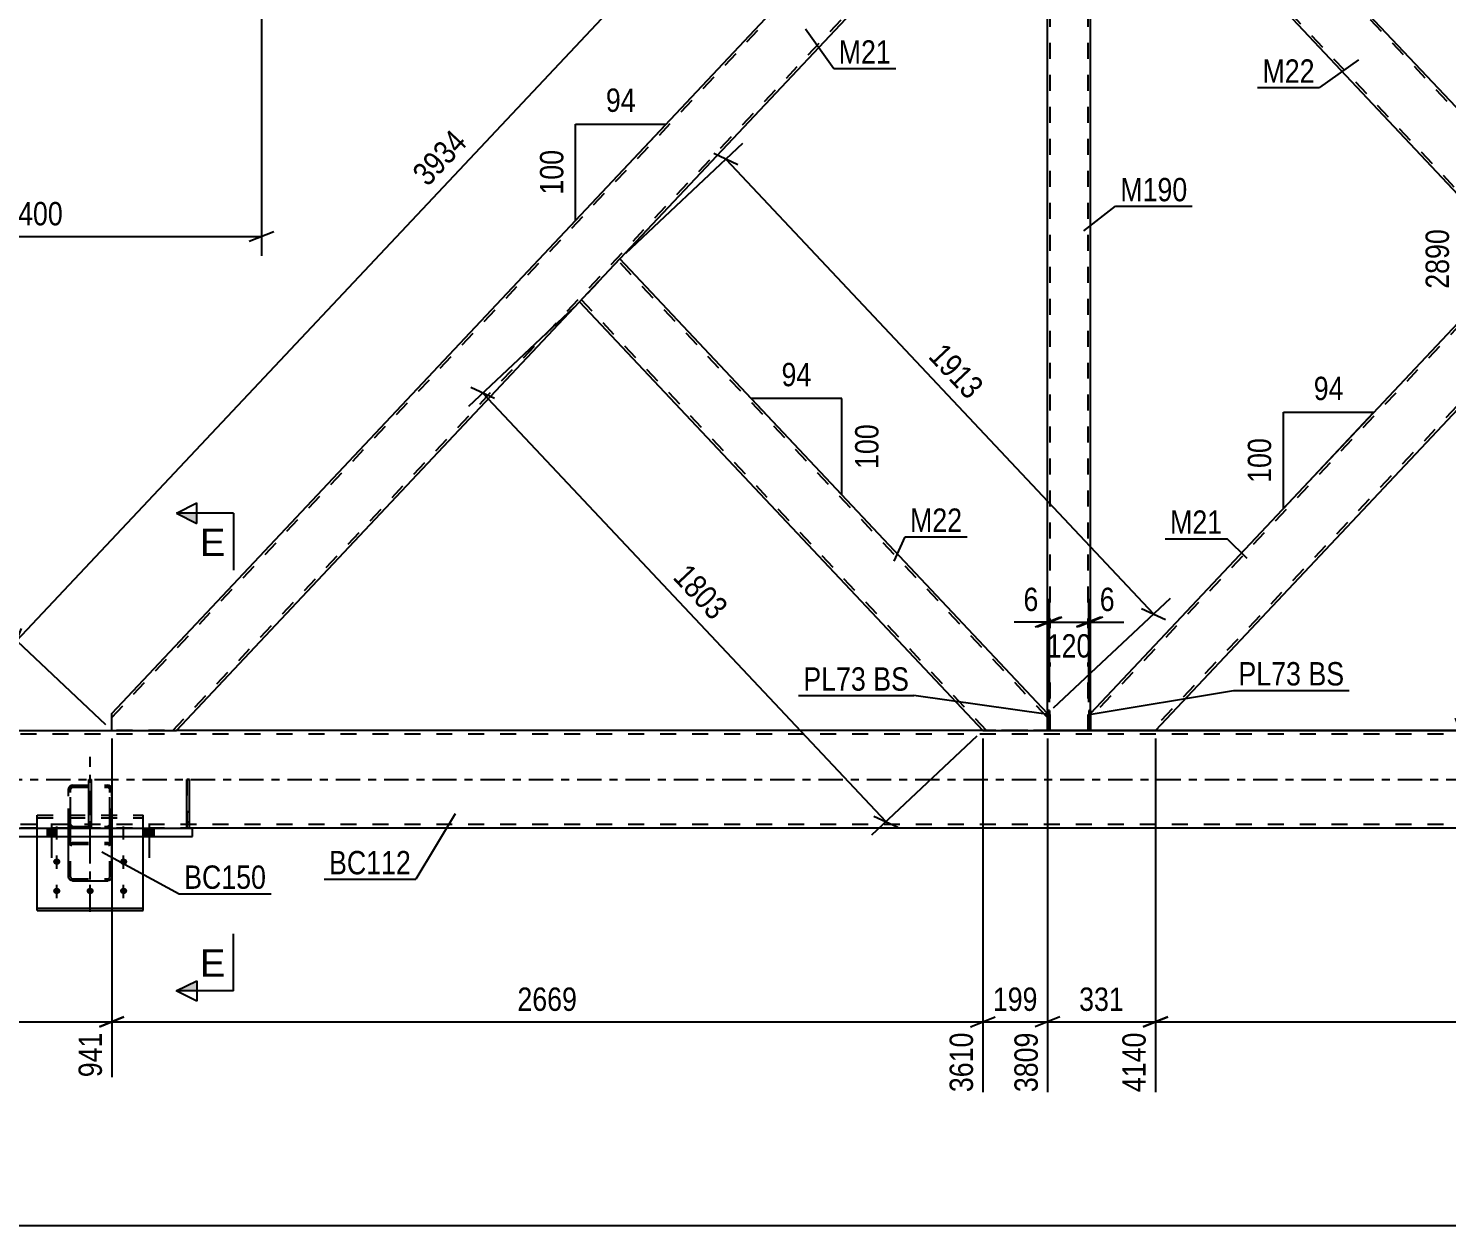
# Model space of a CAD drawing. Header units: millimetres. Extents: x 0 to 1189, y 0 to 841.
# Drawn here: x 148.9 to 322.8, y 451.2 to 597.9 of the extents above; entities that cross this region are included whole.
import ezdxf

# ---------------------------------------------------------------- set-up
doc = ezdxf.new("R2010")
doc.units = ezdxf.units.MM
doc.linetypes.add('DXK_LINE_DOT2', pattern=[3.9198, 1.9599, -1.9599])
doc.linetypes.add('DXK_LINE_DOT3', pattern=[5.9187, 2.979, -0.9799, 0.9799, -0.9799])
doc.styles.add('Arial', font='ARIAL.TTF', dxfattribs={"height": 0.2})
doc.styles.add('Arial Narrow', font='ARIALN.TTF', dxfattribs={"height": 0.2})

# ---------------------------------------------------------------- blocks, each defined once
blk = doc.blocks.new('Part-405118385-1456 - 1390')
at = {"color": 7, "linetype": 'DXK_LINE_DOT2'}
for p, q in [((278.87, 511.86), (278.87, 514.32)), ((279.11, 514.32), (278.87, 514.32)), ((279.11, 511.86), (279.11, 514.32)), ((279.11, 511.86), (278.87, 511.86))]:
    blk.add_line(p, q, dxfattribs=at)
blk = doc.blocks.new('Part-405118385-1396 - 1390')
at = {"color": 7, "linetype": 'DXK_LINE_DOT2'}
for p, q in [((149.97, 501.46), (162.97, 501.46)), ((149.97, 499.86), (149.97, 501.46)), ((149.97, 501.15), (162.97, 501.15)), ((162.97, 499.86), (162.97, 501.46)), ((149.97, 498.86), (149.97, 499.86)), ((162.97, 498.86), (162.97, 499.86))]:
    blk.add_line(p, q, dxfattribs=at)
at = {"color": 2, "linetype": 'Continuous'}
for p, q in [((149.97, 499.86), (149.97, 499.86)), ((162.97, 499.86), (162.97, 499.86)), ((149.97, 489.77), (149.97, 498.86)), ((162.97, 489.77), (162.97, 498.86)), ((149.97, 490.08), (162.97, 490.08)), ((149.97, 489.77), (162.97, 489.77))]:
    blk.add_line(p, q, dxfattribs=at)
blk = doc.blocks.new('Part-405118385-1461 - 1390')
at = {"color": 2, "linetype": 'Continuous'}
for p, q in [((279.11, 514.32), (278.87, 514.32)), ((278.87, 514.32), (278.87, 511.86)), ((279.11, 514.32), (279.11, 511.86)), ((279.11, 511.86), (278.87, 511.86))]:
    blk.add_line(p, q, dxfattribs=at)
blk = doc.blocks.new('Part-405118385-1397 - 1390')
at = {"color": 7, "linetype": 'DXK_LINE_DOT2'}
for p, q in [((153.83, 504.66), (153.87, 504.84)), ((153.87, 504.84), (153.83, 504.66)), ((153.83, 500.34), (153.83, 504.66)), ((153.87, 504.84), (153.97, 505)), ((153.97, 505), (154.13, 505.1)), ((154.09, 504.75), (154.07, 504.66)), ((154.07, 500.34), (154.07, 504.66)), ((154.14, 504.83), (154.09, 504.75)), ((154.13, 505.1), (154.31, 505.14)), ((154.31, 505.14), (154.13, 505.1)), ((154.22, 504.88), (154.14, 504.83)), ((154.31, 504.9), (154.22, 504.88)), ((154.31, 505.14), (158.63, 505.14)), ((154.31, 504.9), (158.63, 504.9)), ((158.63, 505.14), (158.81, 505.1)), ((158.81, 505.1), (158.63, 505.14)), ((158.72, 504.88), (158.63, 504.9)), ((158.8, 504.83), (158.72, 504.88)), ((158.85, 504.75), (158.8, 504.83)), ((158.81, 505.1), (158.97, 505)), ((158.87, 504.66), (158.85, 504.75)), ((158.87, 500.34), (158.87, 504.66)), ((158.97, 505), (159.07, 504.84)), ((159.07, 504.84), (159.11, 504.66)), ((159.11, 504.66), (159.07, 504.84)), ((159.11, 500.34), (159.11, 504.66)), ((153.87, 500.15), (153.83, 500.34)), ((153.83, 500.34), (153.87, 500.15)), ((153.97, 500), (153.87, 500.15)), ((154.13, 499.89), (153.97, 500)), ((154.07, 500.34), (154.09, 500.25)), ((154.09, 500.25), (154.14, 500.17)), ((154.31, 499.86), (154.13, 499.89)), ((154.13, 499.89), (154.31, 499.86)), ((154.14, 500.17), (154.22, 500.12)), ((154.22, 500.12), (154.31, 500.1)), ((154.31, 500.1), (158.63, 500.1)), ((154.31, 499.86), (158.63, 499.86)), ((158.63, 500.1), (158.72, 500.12)), ((158.81, 499.89), (158.63, 499.86)), ((158.63, 499.86), (158.81, 499.89)), ((158.72, 500.12), (158.8, 500.17)), ((158.8, 500.17), (158.85, 500.25)), ((158.97, 500), (158.81, 499.89)), ((158.85, 500.25), (158.87, 500.34)), ((159.07, 500.15), (158.97, 500)), ((159.11, 500.34), (159.07, 500.15)), ((159.07, 500.15), (159.11, 500.34))]:
    blk.add_line(p, q, dxfattribs=at)
at = {"color": 7, "linetype": 'DXK_LINE_DOT3'}
blk.add_line((156.47, 502.5), (156.47, 502.5), dxfattribs=at)
at = {"color": 7, "linetype": 'DXK_LINE_DOT2'}
for centre, start, end in [((154.31, 504.66), 112.5, 157.5), ((158.63, 504.66), 22.5, 67.5), ((154.31, 500.34), 202.5, 247.5), ((158.63, 500.34), 292.5, 337.5)]:
    blk.add_arc(centre, 0.48, start, end, dxfattribs=at)
blk = doc.blocks.new('Part-405118385-1433 - 1390')
at = {"color": 2, "linetype": 'Continuous'}
for p, q in [((140.32, 498.86), (140.32, 499.86)), ((140.32, 499.86), (169.03, 499.86)), ((169.03, 498.86), (169.03, 499.86)), ((140.32, 498.86), (169.03, 498.86))]:
    blk.add_line(p, q, dxfattribs=at)
blk = doc.blocks.new('Part-405118385-1498 - 1390')
at = {"color": 2, "linetype": 'Continuous'}
for p, q in [((156.31, 505.86), (156.63, 505.86)), ((156.31, 499.86), (156.31, 505.86)), ((156.63, 499.86), (156.63, 505.86)), ((156.31, 501.86), (156.63, 501.86)), ((156.63, 499.86), (156.31, 499.86))]:
    blk.add_line(p, q, dxfattribs=at)
at = {"color": 7, "linetype": 'DXK_LINE_DOT2'}
blk.add_line((156.31, 500.66), (156.63, 500.66), dxfattribs=at)
blk = doc.blocks.new('Part-405118385-1535 - 1390')
at = {"color": 7, "linetype": 'DXK_LINE_DOT2'}
for p, q in [((855.47, 511.38), (121.47, 511.38)), ((855.47, 511.86), (159.11, 511.86)), ((159.11, 511.86), (167.03, 511.86)), ((274.07, 511.86), (265.91, 511.86)), ((279.11, 511.86), (278.87, 511.86)), ((287.03, 511.86), (279.11, 511.86)), ((855.47, 500.34), (121.47, 500.34)), ((855.47, 499.86), (140.72, 499.86)), ((156.31, 499.86), (156.63, 499.86)), ((168.31, 499.86), (168.63, 499.86))]:
    blk.add_line(p, q, dxfattribs=at)
at = {"color": 2, "linetype": 'Continuous'}
for p, q in [((126.27, 511.86), (159.11, 511.86)), ((265.91, 511.86), (167.03, 511.86)), ((278.87, 511.86), (274.07, 511.86)), ((279.11, 511.86), (279.11, 511.86)), ((385.91, 511.86), (287.03, 511.86)), ((147.81, 499.86), (156.31, 499.86)), ((156.63, 499.86), (168.31, 499.86)), ((850.67, 499.86), (168.63, 499.86))]:
    blk.add_line(p, q, dxfattribs=at)
at = {"color": 7, "linetype": 'DXK_LINE_DOT3'}
blk.add_line((121.47, 505.86), (855.47, 505.86), dxfattribs=at)
blk = doc.blocks.new('Part-405118385-1563 - 1390')
at = {"color": 7, "linetype": 'DXK_LINE_DOT2'}
for p, q in [((273.83, 511.86), (273.83, 514.32)), ((274.07, 514.32), (273.83, 514.32)), ((274.07, 511.86), (274.07, 514.32)), ((274.07, 511.86), (273.83, 511.86))]:
    blk.add_line(p, q, dxfattribs=at)
blk = doc.blocks.new('Part-405118385-1511 - 1390')
at = {"color": 2, "linetype": 'Continuous'}
for p, q in [((168.31, 505.86), (168.63, 505.86)), ((168.31, 499.86), (168.31, 505.86)), ((168.63, 499.86), (168.63, 505.86)), ((168.31, 501.86), (168.63, 501.86)), ((168.63, 499.86), (168.31, 499.86))]:
    blk.add_line(p, q, dxfattribs=at)
at = {"color": 7, "linetype": 'DXK_LINE_DOT2'}
blk.add_line((168.31, 500.66), (168.63, 500.66), dxfattribs=at)
blk = doc.blocks.new('Bolt-405118385-1553 - 1390')
at = {"linetype": 'Continuous'}
for points in [[(152.37, 495.39), (152.28, 495.39), (152.19, 495.42), (152.11, 495.46), (152.04, 495.51), (151.99, 495.58), (151.95, 495.65), (151.93, 495.73), (151.93, 495.81), (151.95, 495.89), (151.99, 495.96), (152.04, 496.03), (152.11, 496.08), (152.19, 496.12), (152.28, 496.15), (152.37, 496.16), (152.46, 496.15), (152.55, 496.12), (152.63, 496.08), (152.7, 496.03), (152.75, 495.96), (152.79, 495.89), (152.81, 495.81), (152.81, 495.73), (152.79, 495.65), (152.75, 495.58), (152.7, 495.51), (152.63, 495.46), (152.55, 495.42), (152.46, 495.39)], [(160.57, 495.39), (160.48, 495.39), (160.39, 495.42), (160.31, 495.46), (160.24, 495.51), (160.19, 495.58), (160.15, 495.65), (160.13, 495.73), (160.13, 495.81), (160.15, 495.89), (160.19, 495.96), (160.24, 496.03), (160.31, 496.08), (160.39, 496.12), (160.48, 496.15), (160.57, 496.16), (160.66, 496.15), (160.75, 496.12), (160.83, 496.08), (160.9, 496.03), (160.95, 495.96), (160.99, 495.89), (161.01, 495.81), (161.01, 495.73), (160.99, 495.65), (160.95, 495.58), (160.9, 495.51), (160.83, 495.46), (160.75, 495.42), (160.66, 495.39)], [(152.37, 491.8), (152.28, 491.81), (152.19, 491.83), (152.11, 491.87), (152.04, 491.93), (151.99, 491.99), (151.95, 492.06), (151.93, 492.14), (151.93, 492.22), (151.95, 492.3), (151.99, 492.38), (152.04, 492.44), (152.11, 492.49), (152.19, 492.53), (152.28, 492.56), (152.37, 492.57), (152.46, 492.56), (152.55, 492.53), (152.63, 492.49), (152.7, 492.44), (152.75, 492.38), (152.79, 492.3), (152.81, 492.22), (152.81, 492.14), (152.79, 492.06), (152.75, 491.99), (152.7, 491.93), (152.63, 491.87), (152.55, 491.83), (152.46, 491.81)], [(156.47, 491.8), (156.38, 491.81), (156.29, 491.83), (156.21, 491.87), (156.14, 491.93), (156.09, 491.99), (156.05, 492.06), (156.03, 492.14), (156.03, 492.22), (156.05, 492.3), (156.09, 492.38), (156.14, 492.44), (156.21, 492.49), (156.29, 492.53), (156.38, 492.56), (156.47, 492.57), (156.56, 492.56), (156.65, 492.53), (156.73, 492.49), (156.8, 492.44), (156.85, 492.38), (156.89, 492.3), (156.91, 492.22), (156.91, 492.14), (156.89, 492.06), (156.85, 491.99), (156.8, 491.93), (156.73, 491.87), (156.65, 491.83), (156.56, 491.81)], [(160.57, 491.8), (160.48, 491.81), (160.39, 491.83), (160.31, 491.87), (160.24, 491.93), (160.19, 491.99), (160.15, 492.06), (160.13, 492.14), (160.13, 492.22), (160.15, 492.3), (160.19, 492.38), (160.24, 492.44), (160.31, 492.49), (160.39, 492.53), (160.48, 492.56), (160.57, 492.57), (160.66, 492.56), (160.75, 492.53), (160.83, 492.49), (160.9, 492.44), (160.95, 492.38), (160.99, 492.3), (161.01, 492.22), (161.01, 492.14), (160.99, 492.06), (160.95, 491.99), (160.9, 491.93), (160.83, 491.87), (160.75, 491.83), (160.66, 491.81)]]:
    blk.add_hatch(color=1, dxfattribs=at).paths.add_polyline_path(points)
at = {"color": 1, "linetype": 'DXK_LINE_DOT2'}
for p, q in [((152.37, 498.49), (152.37, 500.1)), ((156.47, 498.49), (156.47, 500.1)), ((160.57, 498.49), (160.57, 500.1))]:
    blk.add_line(p, q, dxfattribs=at)
at = {"color": 1, "linetype": 'Continuous'}
for p, q in [((152.37, 494.9), (152.37, 496.51)), ((160.57, 494.9), (160.57, 496.51)), ((152.37, 491.31), (152.37, 492.92)), ((156.47, 491.31), (156.47, 492.92)), ((160.57, 491.31), (160.57, 492.92))]:
    blk.add_line(p, q, dxfattribs=at)
blk = doc.blocks.new('Part-405118385-1569 - 1390')
at = {"color": 2, "linetype": 'Continuous'}
for p, q in [((274.07, 514.32), (273.83, 514.32)), ((273.83, 514.32), (273.83, 511.86)), ((274.07, 514.32), (274.07, 511.86)), ((274.07, 511.86), (273.83, 511.86))]:
    blk.add_line(p, q, dxfattribs=at)
blk = doc.blocks.new('Part-405118385-1581 - 1390')
at = {"color": 7, "linetype": 'DXK_LINE_DOT2'}
for p, q in [((168.31, 505.86), (168.31, 499.86)), ((168.63, 505.86), (168.31, 505.86)), ((168.63, 499.86), (168.63, 505.86)), ((168.63, 501.86), (168.31, 501.86)), ((168.31, 500.66), (168.63, 500.66)), ((168.31, 499.86), (168.63, 499.86))]:
    blk.add_line(p, q, dxfattribs=at)
blk = doc.blocks.new('Part-405118385-1804 - 1390')
at = {"color": 2, "linetype": 'Continuous'}
for p, q in [((159.11, 513.92), (265.89, 627.46)), ((273.83, 627.46), (265.91, 627.46)), ((273.83, 625.4), (221.41, 569.66)), ((167.06, 511.86), (216.47, 564.4)), ((159.11, 511.86), (159.11, 513.92)), ((159.11, 511.86), (167.03, 511.86))]:
    blk.add_line(p, q, dxfattribs=at)
at = {"color": 7, "linetype": 'DXK_LINE_DOT2'}
for p, q in [((159.11, 513.45), (266.33, 627.46)), ((265.89, 627.46), (265.91, 627.46)), ((265.91, 627.46), (265.89, 627.46)), ((273.83, 625.4), (273.83, 627.46)), ((166.62, 511.86), (273.83, 625.86)), ((221.41, 569.66), (216.47, 564.4)), ((167.06, 511.86), (167.03, 511.86)), ((167.03, 511.86), (167.06, 511.86))]:
    blk.add_line(p, q, dxfattribs=at)
blk = doc.blocks.new('Part-405118385-1684 - 1390')
at = {"color": 2, "linetype": 'Continuous'}
for p, q in [((216.91, 564.87), (221.41, 569.66)), ((273.83, 513.92), (221.41, 569.66)), ((216.47, 564.4), (216.91, 564.87)), ((216.47, 564.4), (265.89, 511.86)), ((265.91, 511.86), (273.83, 511.86))]:
    blk.add_line(p, q, dxfattribs=at)
at = {"color": 7, "linetype": 'DXK_LINE_DOT2'}
for p, q in [((273.83, 513.45), (221.19, 569.42)), ((216.5, 564.44), (216.91, 564.87)), ((216.69, 564.64), (216.71, 564.65)), ((266.33, 511.86), (216.69, 564.64)), ((273.83, 511.86), (273.83, 513.92)), ((265.89, 511.86), (265.91, 511.86)), ((265.91, 511.86), (265.89, 511.86))]:
    blk.add_line(p, q, dxfattribs=at)
blk = doc.blocks.new('Part-405118385-1719 - 1390')
at = {"color": 7, "linetype": 'DXK_LINE_DOT3'}
blk.add_line((156.47, 489.64), (156.47, 508.63), dxfattribs=at)
at = {"color": 7, "linetype": 'DXK_LINE_DOT2'}
for p, q in [((153.87, 504.84), (153.83, 504.66)), ((153.83, 499.86), (153.83, 504.66)), ((153.97, 505), (153.87, 504.84)), ((154.13, 505.1), (153.97, 505)), ((154.07, 504.66), (154.09, 504.75)), ((154.07, 493.86), (154.07, 504.66)), ((154.09, 504.75), (154.14, 504.83)), ((154.31, 505.14), (154.13, 505.1)), ((154.14, 504.83), (154.22, 504.88)), ((154.22, 504.88), (154.31, 504.9)), ((154.31, 505.14), (158.63, 505.14)), ((154.31, 504.9), (158.63, 504.9)), ((158.81, 505.1), (158.63, 505.14)), ((158.63, 504.9), (158.72, 504.88)), ((158.72, 504.88), (158.8, 504.83)), ((158.8, 504.83), (158.85, 504.75)), ((158.97, 505), (158.81, 505.1)), ((158.85, 504.75), (158.87, 504.66)), ((158.87, 493.86), (158.87, 504.66)), ((159.07, 504.84), (158.97, 505)), ((159.11, 504.66), (159.07, 504.84)), ((159.11, 499.86), (159.11, 504.66)), ((153.83, 500.34), (153.87, 500.15)), ((153.83, 498.86), (153.83, 499.86)), ((153.87, 500.15), (153.97, 500)), ((153.97, 500), (154.13, 499.89)), ((154.09, 500.25), (154.07, 500.34)), ((154.14, 500.17), (154.09, 500.25)), ((154.13, 499.89), (154.31, 499.86)), ((154.22, 500.12), (154.14, 500.17)), ((154.31, 500.1), (154.22, 500.12)), ((154.31, 500.1), (158.63, 500.1)), ((154.31, 499.86), (158.63, 499.86)), ((158.72, 500.12), (158.63, 500.1)), ((158.63, 499.86), (158.81, 499.89)), ((158.8, 500.17), (158.72, 500.12)), ((158.85, 500.25), (158.8, 500.17)), ((158.81, 499.89), (158.97, 500)), ((158.87, 500.34), (158.85, 500.25)), ((158.97, 500), (159.07, 500.15)), ((159.07, 500.15), (159.11, 500.34)), ((159.11, 498.86), (159.11, 499.86)), ((153.83, 497.69), (153.87, 497.85)), ((153.87, 497.85), (153.97, 497.99)), ((153.97, 497.99), (154.13, 498.08)), ((154.09, 497.77), (154.07, 497.69)), ((154.14, 497.84), (154.09, 497.77)), ((154.13, 498.08), (154.31, 498.11)), ((154.22, 497.88), (154.14, 497.84)), ((154.31, 497.9), (154.22, 497.88)), ((154.31, 498.11), (158.63, 498.11)), ((154.31, 497.9), (158.63, 497.9)), ((158.63, 498.11), (158.81, 498.08)), ((158.72, 497.88), (158.63, 497.9)), ((158.8, 497.84), (158.72, 497.88)), ((158.85, 497.77), (158.8, 497.84)), ((158.81, 498.08), (158.97, 497.99)), ((158.87, 497.69), (158.85, 497.77)), ((158.97, 497.99), (159.07, 497.85)), ((159.07, 497.85), (159.11, 497.69)), ((154.07, 493.86), (154.09, 493.78)), ((154.09, 493.78), (154.14, 493.71)), ((158.8, 493.71), (158.85, 493.78)), ((158.85, 493.78), (158.87, 493.86)), ((154.14, 493.71), (154.22, 493.66)), ((154.22, 493.66), (154.31, 493.65)), ((154.31, 493.65), (158.63, 493.65)), ((158.63, 493.65), (158.72, 493.66)), ((158.72, 493.66), (158.8, 493.71))]:
    blk.add_line(p, q, dxfattribs=at)
at = {"color": 2, "linetype": 'Continuous'}
for p, q in [((153.83, 499.86), (153.83, 499.86)), ((159.11, 499.86), (159.11, 499.86)), ((153.83, 493.86), (153.83, 498.86)), ((159.11, 493.86), (159.11, 498.86)), ((153.87, 493.7), (153.83, 493.86)), ((159.11, 493.86), (159.07, 493.7)), ((153.97, 493.56), (153.87, 493.7)), ((154.13, 493.46), (153.97, 493.56)), ((154.31, 493.43), (154.13, 493.46)), ((154.31, 493.43), (158.63, 493.43)), ((158.81, 493.46), (158.63, 493.43)), ((158.97, 493.56), (158.81, 493.46)), ((159.07, 493.7), (158.97, 493.56))]:
    blk.add_line(p, q, dxfattribs=at)
blk = doc.blocks.new('Part-405118385-1729 - 1390')
at = {"color": 7, "linetype": 'DXK_LINE_DOT2'}
for p, q in [((279.11, 627.46), (273.83, 627.46)), ((273.83, 625), (273.83, 627.46)), ((274.15, 511.86), (274.15, 627.46)), ((278.79, 511.86), (278.79, 627.46)), ((279.11, 625.4), (279.11, 627.46)), ((273.83, 511.86), (273.83, 514.32)), ((279.11, 511.86), (279.11, 513.92)), ((273.83, 511.86), (279.11, 511.86))]:
    blk.add_line(p, q, dxfattribs=at)
at = {"color": 2, "linetype": 'Continuous'}
for p, q in [((273.83, 514.32), (273.83, 625)), ((279.11, 513.92), (279.11, 625.4))]:
    blk.add_line(p, q, dxfattribs=at)
blk = doc.blocks.new('Part-405118385-1794 - 1390')
at = {"color": 7, "linetype": 'DXK_LINE_DOT2'}
for p, q in [((386.33, 627.46), (279.11, 513.45)), ((385.89, 627.46), (385.91, 627.46)), ((385.91, 627.46), (385.89, 627.46)), ((393.83, 625.4), (393.83, 627.46)), ((393.83, 625.86), (286.62, 511.86)), ((336.47, 574.91), (331.53, 569.66)), ((341.41, 569.66), (336.47, 564.4)), ((287.06, 511.86), (287.03, 511.86)), ((287.06, 511.86), (287.03, 511.86))]:
    blk.add_line(p, q, dxfattribs=at)
at = {"color": 2, "linetype": 'Continuous'}
for p, q in [((385.89, 627.46), (336.47, 574.91)), ((393.83, 627.46), (385.91, 627.46)), ((393.83, 625.4), (341.41, 569.66)), ((331.53, 569.66), (279.11, 513.92)), ((336.47, 564.4), (287.06, 511.86)), ((279.11, 511.86), (279.11, 513.92)), ((286.18, 511.86), (279.11, 511.86)), ((287.03, 511.86), (286.18, 511.86))]:
    blk.add_line(p, q, dxfattribs=at)
blk = doc.blocks.new('Part-405118385-1799 - 1390')
at = {"color": 2, "linetype": 'Continuous'}
for p, q in [((279.11, 625.4), (279.11, 627.46)), ((287.03, 627.46), (279.11, 627.46)), ((336.47, 574.91), (287.06, 627.46)), ((279.11, 625.4), (331.53, 569.66)), ((336.03, 574.45), (331.53, 569.66)), ((336.34, 574.78), (336.03, 574.45)), ((336.47, 574.91), (336.34, 574.78))]:
    blk.add_line(p, q, dxfattribs=at)
at = {"color": 7, "linetype": 'DXK_LINE_DOT2'}
for p, q in [((279.11, 626.33), (279.11, 625.4)), ((336.25, 574.68), (286.62, 627.46)), ((287.06, 627.46), (287.03, 627.46)), ((287.06, 627.46), (287.03, 627.46)), ((331.75, 569.89), (279.11, 625.86)), ((336.2, 574.62), (336.03, 574.45)), ((336.34, 574.78), (336.25, 574.68)), ((331.75, 569.89), (331.77, 569.91))]:
    blk.add_line(p, q, dxfattribs=at)
blk = doc.blocks.new('Bolt-405118385-1816 - 1390')
at = {"linetype": 'Continuous'}
for points in [[(144.26, 499.86), (143.18, 499.86), (143.18, 498.86), (144.26, 498.86)], [(152.26, 499.86), (151.18, 499.86), (151.18, 498.86), (152.26, 498.86)], [(164.26, 499.86), (163.18, 499.86), (163.18, 498.86), (164.26, 498.86)]]:
    blk.add_hatch(color=1, dxfattribs=at).paths.add_polyline_path(points)
at = {"color": 1, "linetype": 'Continuous'}
for p, q in [((143.18, 499.86), (143.18, 498.86)), ((143.72, 500.46), (143.72, 496.26)), ((144.26, 499.86), (144.26, 498.86)), ((151.18, 499.86), (151.18, 498.86)), ((151.72, 500.46), (151.72, 496.26)), ((152.26, 499.86), (152.26, 498.86)), ((163.18, 499.86), (163.18, 498.86)), ((163.72, 500.46), (163.72, 496.26)), ((164.26, 499.86), (164.26, 498.86))]:
    blk.add_line(p, q, dxfattribs=at)
blk = doc.blocks.new('Bolt-405118385-1817 - 1390')
at = {"linetype": 'Continuous'}
for points in [[(144.26, 499.86), (143.18, 499.86), (143.18, 498.86), (144.26, 498.86)], [(152.26, 499.86), (151.18, 499.86), (151.18, 498.86), (152.26, 498.86)], [(164.26, 499.86), (163.18, 499.86), (163.18, 498.86), (164.26, 498.86)]]:
    blk.add_hatch(color=1, dxfattribs=at).paths.add_polyline_path(points)
at = {"color": 1, "linetype": 'Continuous'}
for p, q in [((143.18, 499.86), (143.18, 498.86)), ((143.72, 500.46), (143.72, 496.26)), ((144.26, 499.86), (144.26, 498.86)), ((151.18, 499.86), (151.18, 498.86)), ((151.72, 500.46), (151.72, 496.26)), ((152.26, 499.86), (152.26, 498.86)), ((163.18, 499.86), (163.18, 498.86)), ((163.72, 500.46), (163.72, 496.26)), ((164.26, 499.86), (164.26, 498.86))]:
    blk.add_line(p, q, dxfattribs=at)
blk = doc.blocks.new('StraightDimension-405118385-2005 - 1390')
at = {"color": 7, "linetype": 'Continuous'}
for p, q in [((274.07, 515.32), (274.07, 527.54)), ((278.87, 515.32), (278.87, 527.54)), ((272.57, 524.54), (275.57, 525.74)), ((274.07, 525.14), (278.87, 525.14)), ((280.37, 525.74), (277.37, 524.54))]:
    blk.add_line(p, q, dxfattribs=at)
at = {"color": 0}
blk.add_wipeout([(279.81, 520.19), (279.81, 524.39), (273.13, 524.39), (273.13, 520.19)], dxfattribs=at)
at = {"color": 3, "style": 'Arial Narrow'}
blk.add_text('120', height=2.863, dxfattribs=at).set_placement((273.73, 520.79))
blk = doc.blocks.new('StraightDimension-405118385-2337 - 1390')
at = {"color": 7, "linetype": 'Continuous'}
for p, q in [((265.16, 628.14), (253.15, 639.44)), ((254.64, 635.98), (255.82, 638.99)), ((147.42, 522.85), (255.23, 637.48)), ((158.38, 512.54), (145.35, 524.8)), ((148.01, 524.35), (146.83, 521.35))]:
    blk.add_line(p, q, dxfattribs=at)
at = {"color": 0}
blk.add_wipeout([(203.69, 583.78), (200.63, 586.66), (194.8, 580.46), (197.86, 577.58)], dxfattribs=at)
at = {"color": 3, "style": 'Arial Narrow'}
blk.add_text('3934', height=2.863, rotation=46.7591, dxfattribs=at).set_placement((197.84, 578.43))
blk = doc.blocks.new('StraightDimension-405118385-2351 - 1390')
at = {"color": 7, "linetype": 'Continuous'}
for p, q in [((159.11, 510.86), (159.11, 469.35)), ((121.47, 498.86), (121.47, 473)), ((122.97, 476.73), (119.97, 475.53)), ((157.61, 475.53), (160.61, 476.73)), ((121.47, 476.13), (159.11, 476.13))]:
    blk.add_line(p, q, dxfattribs=at)
at = {"color": 0}
blk.add_wipeout([(143.63, 476.88), (143.63, 481.08), (136.95, 481.08), (136.95, 476.88)], dxfattribs=at)
at = {"color": 0, "linetype": 'Continuous'}
for points in [[(120.87, 475.43), (116.67, 475.43), (116.67, 472.4), (120.87, 472.4)], [(158.51, 475.43), (154.31, 475.43), (154.31, 468.75), (158.51, 468.75)]]:
    blk.add_wipeout(points, dxfattribs=at)
at = {"color": 3, "style": 'Arial Narrow'}
blk.add_text('941', height=2.863, dxfattribs=at).set_placement((137.55, 477.48))
at = {"color": 3, "linetype": 'Continuous', "style": 'Arial Narrow'}
for s, height, p in [('0', 2.86, (120.27, 473)), ('941', 2.863, (157.91, 469.35))]:
    blk.add_text(s, height=height, rotation=90.0002, dxfattribs=at).set_placement(p)
blk = doc.blocks.new('AngleDimension-405118385-2620 - 1390')
at = {"color": 7, "linetype": 'Continuous'}
for p, q in [((215.97, 586.18), (227.07, 586.18)), ((215.97, 574.38), (227.07, 586.18)), ((215.97, 574.38), (215.97, 586.18)), ((227.07, 586.18), (227.07, 586.18))]:
    blk.add_line(p, q, dxfattribs=at)
at = {"color": 0}
for points in [[(223.95, 587.08), (223.95, 591.28), (219.09, 591.28), (219.09, 587.08)], [(215.07, 583.62), (210.87, 583.62), (210.87, 576.94), (215.07, 576.94)]]:
    blk.add_wipeout(points, dxfattribs=at)
at = {"color": 3, "style": 'Arial Narrow'}
blk.add_text('94', height=2.863, dxfattribs=at).set_placement((219.69, 587.68))
blk.add_text('100', height=2.863, rotation=90.0002, dxfattribs=at).set_placement((214.47, 577.54))
blk = doc.blocks.new('AngleDimension-405118385-1912 - 1390')
at = {"color": 7, "linetype": 'Continuous'}
for p, q in [((302.74, 550.85), (313.84, 550.85)), ((302.74, 539.05), (313.84, 550.85)), ((302.74, 539.05), (302.74, 550.85)), ((313.52, 550.5), (313.84, 550.85))]:
    blk.add_line(p, q, dxfattribs=at)
at = {"color": 0}
for points in [[(310.72, 551.75), (310.72, 555.95), (305.86, 555.95), (305.86, 551.75)], [(301.84, 548.29), (297.64, 548.29), (297.64, 541.61), (301.84, 541.61)]]:
    blk.add_wipeout(points, dxfattribs=at)
at = {"color": 3, "style": 'Arial Narrow'}
blk.add_text('94', height=2.863, dxfattribs=at).set_placement((306.46, 552.35))
blk.add_text('100', height=2.863, rotation=90.0002, dxfattribs=at).set_placement((301.24, 542.21))
blk = doc.blocks.new('StraightDimension-405118385-2020 - 1390')
at = {"color": 7, "linetype": 'Continuous'}
for p, q in [((273.83, 515.32), (273.83, 527.99)), ((274.07, 515.32), (274.07, 527.99)), ((272.33, 524.54), (275.33, 525.74)), ((275.57, 525.74), (272.57, 524.54)), ((273.83, 525.14), (274.07, 525.14))]:
    blk.add_line(p, q, dxfattribs=at)
at = {"color": 0}
blk.add_wipeout([(273.31, 525.89), (273.31, 530.09), (270.28, 530.09), (270.28, 525.89)], dxfattribs=at)
at = {"color": 7, "linetype": 'Continuous'}
blk.add_line((273.83, 525.14), (269.75, 525.14), dxfattribs=at)
blk.add_line((273.83, 525.14), (269.75, 525.14), dxfattribs=at)
at = {"color": 3, "style": 'Arial Narrow'}
blk.add_text('6', height=2.86, dxfattribs=at).set_placement((270.88, 526.49))
blk = doc.blocks.new('StraightDimension-405118385-2031 - 1390')
at = {"color": 7, "linetype": 'Continuous'}
for p, q in [((278.87, 515.32), (278.87, 527.99)), ((279.11, 515.32), (279.11, 527.99)), ((277.37, 524.54), (280.37, 525.74)), ((280.61, 525.74), (277.61, 524.54)), ((278.87, 525.14), (279.11, 525.14))]:
    blk.add_line(p, q, dxfattribs=at)
at = {"color": 0}
blk.add_wipeout([(282.66, 525.89), (282.66, 530.09), (279.63, 530.09), (279.63, 525.89)], dxfattribs=at)
at = {"color": 7, "linetype": 'Continuous'}
blk.add_line((279.11, 525.14), (283.19, 525.14), dxfattribs=at)
blk.add_line((279.11, 525.14), (283.19, 525.14), dxfattribs=at)
at = {"color": 3, "style": 'Arial Narrow'}
blk.add_text('6', height=2.86, dxfattribs=at).set_placement((280.23, 526.49))
blk = doc.blocks.new('StraightDimension-405118385-2291 - 1390')
at = {"color": 7, "linetype": 'Continuous'}
for p, q in [((324.99, 625.96), (323.79, 628.96)), ((274.83, 627.46), (326.79, 627.46)), ((324.39, 511.86), (324.39, 627.46)), ((323.79, 513.36), (324.99, 510.36)), ((274.83, 511.86), (326.79, 511.86))]:
    blk.add_line(p, q, dxfattribs=at)
at = {"color": 0}
blk.add_wipeout([(323.64, 573.91), (319.44, 573.91), (319.44, 565.4), (323.64, 565.4)], dxfattribs=at)
at = {"color": 3, "style": 'Arial Narrow'}
blk.add_text('2890', height=2.863, rotation=90.0002, dxfattribs=at).set_placement((323.04, 566))
blk = doc.blocks.new('StraightDimension-405118385-2300 - 1390')
at = {"color": 7, "linetype": 'Continuous'}
for p, q in [((215.74, 563.72), (202.83, 551.58)), ((206.05, 552.54), (203.12, 553.9)), ((204.58, 553.22), (254, 500.68)), ((265.16, 511.17), (252.25, 499.03)), ((252.53, 501.36), (255.46, 500))]:
    blk.add_line(p, q, dxfattribs=at)
at = {"color": 0}
blk.add_wipeout([(232.75, 524.36), (235.81, 527.24), (229.98, 533.44), (226.92, 530.56)], dxfattribs=at)
at = {"color": 3, "style": 'Arial Narrow'}
blk.add_text('1803', height=2.863, rotation=-46.7591, dxfattribs=at).set_placement((227.77, 530.54))
blk = doc.blocks.new('StraightDimension-405118385-2322 - 1390')
at = {"color": 7, "linetype": 'Continuous'}
for p, q in [((222.14, 570.34), (236.48, 583.83)), ((235.87, 581.2), (232.94, 582.56)), ((234.41, 581.88), (286.83, 526.14)), ((274.56, 514.61), (288.9, 528.09)), ((285.36, 526.82), (288.29, 525.46))]:
    blk.add_line(p, q, dxfattribs=at)
at = {"color": 0}
blk.add_wipeout([(264.08, 551.42), (267.14, 554.3), (261.31, 560.5), (258.25, 557.62)], dxfattribs=at)
at = {"color": 3, "style": 'Arial Narrow'}
blk.add_text('1913', height=2.863, rotation=-46.7591, dxfattribs=at).set_placement((259.1, 557.6))
blk = doc.blocks.new('StraightDimension-405118385-2361 - 1390')
at = {"color": 7, "linetype": 'Continuous'}
for p, q in [((159.11, 510.86), (159.11, 469.35)), ((265.89, 510.86), (265.89, 467.52)), ((160.61, 476.73), (157.61, 475.53)), ((264.39, 475.53), (267.39, 476.73)), ((159.11, 476.13), (265.89, 476.13))]:
    blk.add_line(p, q, dxfattribs=at)
at = {"color": 0}
blk.add_wipeout([(216.75, 476.88), (216.75, 481.08), (208.24, 481.08), (208.24, 476.88)], dxfattribs=at)
at = {"color": 0, "linetype": 'Continuous'}
blk.add_wipeout([(265.29, 475.43), (261.09, 475.43), (261.09, 466.92), (265.29, 466.92)], dxfattribs=at)
at = {"color": 3, "style": 'Arial Narrow'}
blk.add_text('2669', height=2.863, dxfattribs=at).set_placement((208.84, 477.48))
at = {"color": 3, "linetype": 'Continuous', "style": 'Arial Narrow'}
blk.add_text('3610', height=2.863, rotation=90.0002, dxfattribs=at).set_placement((264.69, 467.52))
blk = doc.blocks.new('StraightDimension-405118385-2374 - 1390')
at = {"color": 7, "linetype": 'Continuous'}
for p, q in [((265.89, 510.86), (265.89, 467.52)), ((273.83, 510.86), (273.83, 467.52)), ((264.39, 475.53), (267.39, 476.73)), ((275.33, 476.73), (272.33, 475.53)), ((265.89, 476.13), (273.83, 476.13))]:
    blk.add_line(p, q, dxfattribs=at)
at = {"color": 0}
blk.add_wipeout([(273.2, 476.88), (273.2, 481.08), (266.52, 481.08), (266.52, 476.88)], dxfattribs=at)
at = {"color": 0, "linetype": 'Continuous'}
blk.add_wipeout([(273.23, 475.43), (269.03, 475.43), (269.03, 466.92), (273.23, 466.92)], dxfattribs=at)
at = {"color": 3, "style": 'Arial Narrow'}
blk.add_text('199', height=2.863, dxfattribs=at).set_placement((267.12, 477.48))
at = {"color": 3, "linetype": 'Continuous', "style": 'Arial Narrow'}
blk.add_text('3809', height=2.863, rotation=90.0002, dxfattribs=at).set_placement((272.63, 467.52))
blk = doc.blocks.new('StraightDimension-405118385-2386 - 1390')
at = {"color": 7, "linetype": 'Continuous'}
for p, q in [((273.83, 510.86), (273.83, 467.52)), ((287.06, 510.86), (287.06, 467.52)), ((275.33, 476.73), (272.33, 475.53)), ((285.56, 475.53), (288.56, 476.73)), ((273.83, 476.13), (287.06, 476.13))]:
    blk.add_line(p, q, dxfattribs=at)
at = {"color": 0}
blk.add_wipeout([(283.79, 476.88), (283.79, 481.08), (277.1, 481.08), (277.1, 476.88)], dxfattribs=at)
at = {"color": 0, "linetype": 'Continuous'}
blk.add_wipeout([(286.46, 475.43), (282.26, 475.43), (282.26, 466.92), (286.46, 466.92)], dxfattribs=at)
at = {"color": 3, "style": 'Arial Narrow'}
blk.add_text('331', height=2.863, dxfattribs=at).set_placement((277.7, 477.48))
at = {"color": 3, "linetype": 'Continuous', "style": 'Arial Narrow'}
blk.add_text('4140', height=2.863, rotation=90.0002, dxfattribs=at).set_placement((285.86, 467.52))
blk = doc.blocks.new('StraightDimension-405118385-2398 - 1390')
at = {"color": 7, "linetype": 'Continuous'}
for p, q in [((287.06, 510.86), (287.06, 467.52)), ((385.89, 510.86), (385.89, 467.52)), ((288.56, 476.73), (285.56, 475.53)), ((384.39, 475.53), (387.39, 476.73)), ((287.06, 476.13), (385.89, 476.13))]:
    blk.add_line(p, q, dxfattribs=at)
at = {"color": 0}
blk.add_wipeout([(340.73, 476.88), (340.73, 481.08), (332.21, 481.08), (332.21, 476.88)], dxfattribs=at)
at = {"color": 0, "linetype": 'Continuous'}
blk.add_wipeout([(385.29, 475.43), (381.09, 475.43), (381.09, 466.92), (385.29, 466.92)], dxfattribs=at)
at = {"color": 3, "style": 'Arial Narrow'}
blk.add_text('2471', height=2.863, dxfattribs=at).set_placement((332.81, 477.48))
at = {"color": 3, "linetype": 'Continuous', "style": 'Arial Narrow'}
blk.add_text('6610', height=2.863, rotation=90.0002, dxfattribs=at).set_placement((384.69, 467.52))
blk = doc.blocks.new('StraightDimension-405118385-2634 - 1390')
at = {"color": 7, "linetype": 'Continuous'}
for p, q in [((103.21, 631.96), (102.01, 634.96)), ((175.47, 633.46), (99.76, 633.46)), ((102.61, 505.86), (102.61, 633.46)), ((102.01, 507.36), (103.21, 504.36)), ((119.47, 505.86), (99.76, 505.86))]:
    blk.add_line(p, q, dxfattribs=at)
at = {"color": 0}
blk.add_wipeout([(101.86, 573.91), (97.66, 573.91), (97.66, 565.4), (101.86, 565.4)], dxfattribs=at)
at = {"color": 3, "style": 'Arial Narrow'}
blk.add_text('3190', height=2.863, rotation=90.0002, dxfattribs=at).set_placement((101.26, 566))
blk = doc.blocks.new('StraightDimension-405118385-2667 - 1390')
at = {"color": 7, "linetype": 'Continuous'}
for p, q in [((177.47, 626.46), (177.47, 570.02)), ((121.47, 512.86), (121.47, 575.27)), ((122.97, 573.02), (119.97, 571.82)), ((121.47, 572.42), (177.47, 572.42)), ((175.97, 571.82), (178.97, 573.02))]:
    blk.add_line(p, q, dxfattribs=at)
at = {"color": 0}
blk.add_wipeout([(153.73, 573.17), (153.73, 577.37), (145.21, 577.37), (145.21, 573.17)], dxfattribs=at)
at = {"color": 3, "style": 'Arial Narrow'}
blk.add_text('1400', height=2.863, dxfattribs=at).set_placement((145.81, 573.77))
blk = doc.blocks.new('AngleDimension-405118385-2731 - 1390')
at = {"color": 7, "linetype": 'Continuous'}
for p, q in [((235.59, 554.58), (237.5, 552.55)), ((248.6, 552.55), (237.5, 552.55)), ((248.6, 540.75), (237.5, 552.55)), ((248.6, 540.75), (248.6, 552.55))]:
    blk.add_line(p, q, dxfattribs=at)
at = {"color": 0}
for points in [[(245.47, 553.45), (245.47, 557.65), (240.62, 557.65), (240.62, 553.45)], [(253.7, 550), (249.5, 550), (249.5, 543.31), (253.7, 543.31)]]:
    blk.add_wipeout(points, dxfattribs=at)
at = {"color": 3, "style": 'Arial Narrow'}
blk.add_text('94', height=2.863, dxfattribs=at).set_placement((241.22, 554.05))
blk.add_text('100', height=2.863, rotation=90.0002, dxfattribs=at).set_placement((253.1, 543.91))
blk = doc.blocks.new('StraightDimension-405118385-2977 - 1390')
at = {"color": 7, "linetype": 'Continuous'}
blk.add_line((120.47, 451.16), (896.47, 451.16), dxfattribs=at)
blk = doc.blocks.new('Mark-405118385-1790 - 1390')
at = {"color": 0}
blk.add_wipeout([(295.25, 535.96), (295.25, 538.96), (288.85, 538.96), (288.85, 535.96)], dxfattribs=at)
blk.add_wipeout([(295.25, 535.96), (295.25, 538.96), (288.85, 538.96), (288.85, 535.96)], dxfattribs=at)
at = {"color": 30, "linetype": 'Continuous'}
for p in [(288.25, 535.36), (298.31, 532.95)]:
    blk.add_line(p, (295.85, 535.36), dxfattribs=at)
at = {"color": 3, "style": 'Arial Narrow'}
blk.add_text('M21', height=2.863, dxfattribs=at).set_placement((288.85, 535.96))
blk = doc.blocks.new('Mark-405118385-1531 - 1390')
at = {"color": 0}
blk.add_wipeout([(195.8, 494.22), (195.8, 497.22), (185.75, 497.22), (185.75, 494.22)], dxfattribs=at)
blk.add_wipeout([(195.8, 494.22), (195.8, 497.22), (185.75, 497.22), (185.75, 494.22)], dxfattribs=at)
at = {"color": 30, "linetype": 'Continuous'}
for p in [(201.21, 501.65), (185.15, 493.62)]:
    blk.add_line(p, (196.4, 493.62), dxfattribs=at)
at = {"color": 3, "style": 'Arial Narrow'}
blk.add_text('BC112', height=2.863, dxfattribs=at).set_placement((185.75, 494.22))
blk = doc.blocks.new('Mark-405118385-1680 - 1390')
at = {"color": 0}
blk.add_wipeout([(263.36, 536.2), (263.36, 539.2), (256.97, 539.2), (256.97, 536.2)], dxfattribs=at)
blk.add_wipeout([(263.36, 536.2), (263.36, 539.2), (256.97, 539.2), (256.97, 536.2)], dxfattribs=at)
at = {"color": 30, "linetype": 'Continuous'}
for p, q in [((255.03, 532.61), (256.37, 535.6)), ((256.37, 535.6), (263.96, 535.6))]:
    blk.add_line(p, q, dxfattribs=at)
at = {"color": 3, "style": 'Arial Narrow'}
blk.add_text('M22', height=2.863, dxfattribs=at).set_placement((256.97, 536.2))
blk = doc.blocks.new('Mark-405118385-1715 - 1390')
at = {"color": 0}
blk.add_wipeout([(178.04, 492.44), (178.04, 495.44), (167.99, 495.44), (167.99, 492.44)], dxfattribs=at)
blk.add_wipeout([(178.04, 492.44), (178.04, 495.44), (167.99, 495.44), (167.99, 492.44)], dxfattribs=at)
at = {"color": 30, "linetype": 'Continuous'}
for p, q in [((157.89, 496.99), (167.39, 491.84)), ((167.39, 491.84), (178.64, 491.84))]:
    blk.add_line(p, q, dxfattribs=at)
at = {"color": 3, "style": 'Arial Narrow'}
blk.add_text('BC150', height=2.863, dxfattribs=at).set_placement((167.99, 492.44))
blk = doc.blocks.new('Mark-405118385-1725 - 1390')
at = {"color": 0}
blk.add_wipeout([(290.97, 576.72), (290.97, 579.72), (282.75, 579.72), (282.75, 576.72)], dxfattribs=at)
blk.add_wipeout([(290.97, 576.72), (290.97, 579.72), (282.75, 579.72), (282.75, 576.72)], dxfattribs=at)
at = {"color": 30, "linetype": 'Continuous'}
for p, q in [((278.26, 573.11), (282.15, 576.12)), ((282.15, 576.12), (291.57, 576.12))]:
    blk.add_line(p, q, dxfattribs=at)
at = {"color": 3, "style": 'Arial Narrow'}
blk.add_text('M190', height=2.863, dxfattribs=at).set_placement((282.75, 576.72))
blk = doc.blocks.new('Mark-405118385-1795 - 1390')
at = {"color": 0}
blk.add_wipeout([(306.57, 591.25), (306.57, 594.25), (300.18, 594.25), (300.18, 591.25)], dxfattribs=at)
blk.add_wipeout([(306.57, 591.25), (306.57, 594.25), (300.18, 594.25), (300.18, 591.25)], dxfattribs=at)
at = {"color": 30, "linetype": 'Continuous'}
for p in [(311.93, 594.06), (299.58, 590.65)]:
    blk.add_line(p, (307.17, 590.65), dxfattribs=at)
at = {"color": 3, "style": 'Arial Narrow'}
blk.add_text('M22', height=2.863, dxfattribs=at).set_placement((300.18, 591.25))
blk = doc.blocks.new('Mark-405118385-1800 - 1390')
at = {"color": 0}
blk.add_wipeout([(254.62, 593.59), (254.62, 596.59), (248.23, 596.59), (248.23, 593.59)], dxfattribs=at)
blk.add_wipeout([(254.62, 593.59), (254.62, 596.59), (248.23, 596.59), (248.23, 593.59)], dxfattribs=at)
at = {"color": 30, "linetype": 'Continuous'}
for p, q in [((244.16, 597.85), (247.63, 592.99)), ((247.63, 592.99), (255.22, 592.99))]:
    blk.add_line(p, q, dxfattribs=at)
at = {"color": 3, "style": 'Arial Narrow'}
blk.add_text('M21', height=2.863, dxfattribs=at).set_placement((248.23, 593.59))
blk = doc.blocks.new('SectionMark-405118385-3110 - 1390')
at = {"color": 6, "linetype": 'Continuous'}
for p, q in [((167.04, 538.49), (169.54, 539.74)), ((174.04, 538.49), (167.04, 538.49)), ((174.04, 538.49), (174.04, 531.49)), ((174.03, 479.92), (174.03, 486.92)), ((174.03, 479.92), (167.03, 479.92)), ((169.53, 478.67), (167.03, 479.92))]:
    blk.add_line(p, q, dxfattribs=at)
at = {"color": 0, "linetype": 'Continuous'}
for points in [[(173.04, 533.24), (173.04, 536.74), (169.92, 536.74), (169.92, 533.24)], [(173.03, 481.67), (173.03, 485.17), (169.92, 485.17), (169.92, 481.67)]]:
    blk.add_wipeout(points, dxfattribs=at)
at = {"linetype": 'Continuous'}
for points in [[(169.54, 538.49), (169.54, 537.24), (167.04, 538.49)], [(169.53, 481.17), (169.53, 479.92), (167.03, 479.92)]]:
    blk.add_hatch(color=6, dxfattribs=at).paths.add_polyline_path(points)
at = {"color": 6, "linetype": 'Continuous'}
for p, q in [((169.54, 537.24), (169.54, 539.74)), ((167.04, 538.49), (169.54, 537.24)), ((167.03, 479.92), (169.53, 481.17)), ((169.53, 481.17), (169.53, 478.67))]:
    blk.add_line(p, q, dxfattribs=at)
at = {"color": 3, "linetype": 'Continuous', "style": 'Arial'}
for p in [(169.92, 533.24), (169.92, 481.67)]:
    blk.add_text('E', height=3.34, dxfattribs=at).set_placement(p)
blk = doc.blocks.new('MarkSet-405118385-3244 - 1390')
at = {"color": 0}
for points in [[(304.91, 517.37), (304.91, 520.37), (297.23, 520.37), (297.23, 517.37)], [(310.19, 517.37), (310.19, 520.37), (305.81, 520.37), (305.81, 517.37)]]:
    blk.add_wipeout(points, dxfattribs=at)
for points in [[(304.91, 517.37), (304.91, 520.37), (297.23, 520.37), (297.23, 517.37)], [(310.19, 517.37), (310.19, 520.37), (305.81, 520.37), (305.81, 517.37)]]:
    blk.add_wipeout(points, dxfattribs=at)
at = {"color": 30, "linetype": 'Continuous'}
for p, q in [((278.93, 513.82), (296.63, 516.77)), ((296.63, 516.77), (310.79, 516.77))]:
    blk.add_line(p, q, dxfattribs=at)
at = {"color": 3, "style": 'Arial Narrow'}
for s, p in [('PL73', (297.23, 517.37)), ('BS', (305.81, 517.37))]:
    blk.add_text(s, height=2.863, dxfattribs=at).set_placement(p)
blk = doc.blocks.new('MarkSet-405118385-3250 - 1390')
at = {"color": 0}
for points in [[(251.56, 516.73), (251.56, 519.73), (243.89, 519.73), (243.89, 516.73)], [(256.85, 516.73), (256.85, 519.73), (252.46, 519.73), (252.46, 516.73)]]:
    blk.add_wipeout(points, dxfattribs=at)
for points in [[(251.56, 516.73), (251.56, 519.73), (243.89, 519.73), (243.89, 516.73)], [(256.85, 516.73), (256.85, 519.73), (252.46, 519.73), (252.46, 516.73)]]:
    blk.add_wipeout(points, dxfattribs=at)
at = {"color": 30, "linetype": 'Continuous'}
for p in [(243.29, 516.13), (273.89, 513.82)]:
    blk.add_line(p, (257.45, 516.13), dxfattribs=at)
at = {"color": 3, "style": 'Arial Narrow'}
for s, p in [('PL73', (243.89, 516.73)), ('BS', (252.46, 516.73))]:
    blk.add_text(s, height=2.863, dxfattribs=at).set_placement(p)

msp = doc.modelspace()

# ---------------------------------------------------------------- block references
for name in ['Part-405118385-1804 - 1390', 'Part-405118385-1729 - 1390', 'Part-405118385-1794 - 1390', 'Part-405118385-1799 - 1390', 'Part-405118385-1684 - 1390', 'Part-405118385-1563 - 1390', 'Part-405118385-1569 - 1390', 'Part-405118385-1456 - 1390', 'Part-405118385-1461 - 1390', 'Part-405118385-1535 - 1390', 'Part-405118385-1719 - 1390', 'Part-405118385-1397 - 1390', 'Part-405118385-1498 - 1390', 'Part-405118385-1511 - 1390', 'Part-405118385-1581 - 1390', 'Part-405118385-1396 - 1390', 'Part-405118385-1433 - 1390', 'Bolt-405118385-1816 - 1390', 'Bolt-405118385-1817 - 1390', 'Bolt-405118385-1553 - 1390']:
    msp.add_blockref(name, (0, 0))

# ---------------------------------------------------------------- next in the draw order: block references
for name in ['StraightDimension-405118385-2337 - 1390', 'AngleDimension-405118385-1912 - 1390', 'StraightDimension-405118385-2005 - 1390', 'StraightDimension-405118385-2351 - 1390']:
    msp.add_blockref(name, (0, 0))

# ---------------------------------------------------------------- next in the draw order: block references
for name in ['AngleDimension-405118385-2620 - 1390', 'StraightDimension-405118385-2300 - 1390', 'StraightDimension-405118385-2020 - 1390', 'StraightDimension-405118385-2031 - 1390']:
    msp.add_blockref(name, (0, 0))

# ---------------------------------------------------------------- next in the draw order: block references
for name in ['StraightDimension-405118385-2291 - 1390', 'StraightDimension-405118385-2361 - 1390']:
    msp.add_blockref(name, (0, 0))

# ---------------------------------------------------------------- next in the draw order: block references
for name in ['StraightDimension-405118385-2634 - 1390', 'StraightDimension-405118385-2322 - 1390', 'StraightDimension-405118385-2374 - 1390']:
    msp.add_blockref(name, (0, 0))

# ---------------------------------------------------------------- next in the draw order: block references
for name in ['StraightDimension-405118385-2667 - 1390', 'AngleDimension-405118385-2731 - 1390', 'StraightDimension-405118385-2386 - 1390']:
    msp.add_blockref(name, (0, 0))

# ---------------------------------------------------------------- next in the draw order: block references
msp.add_blockref('StraightDimension-405118385-2398 - 1390', (0, 0))

# ---------------------------------------------------------------- next in the draw order: block references
msp.add_blockref('StraightDimension-405118385-2977 - 1390', (0, 0))

# ---------------------------------------------------------------- next in the draw order: block references
for name in ['Mark-405118385-1800 - 1390', 'Mark-405118385-1795 - 1390', 'Mark-405118385-1725 - 1390', 'Mark-405118385-1680 - 1390', 'Mark-405118385-1790 - 1390', 'MarkSet-405118385-3244 - 1390', 'MarkSet-405118385-3250 - 1390', 'Mark-405118385-1531 - 1390', 'Mark-405118385-1715 - 1390']:
    msp.add_blockref(name, (0, 0))

# ---------------------------------------------------------------- next in the draw order: block references
msp.add_blockref('SectionMark-405118385-3110 - 1390', (0, 0))

doc.saveas('drawing.dxf')
